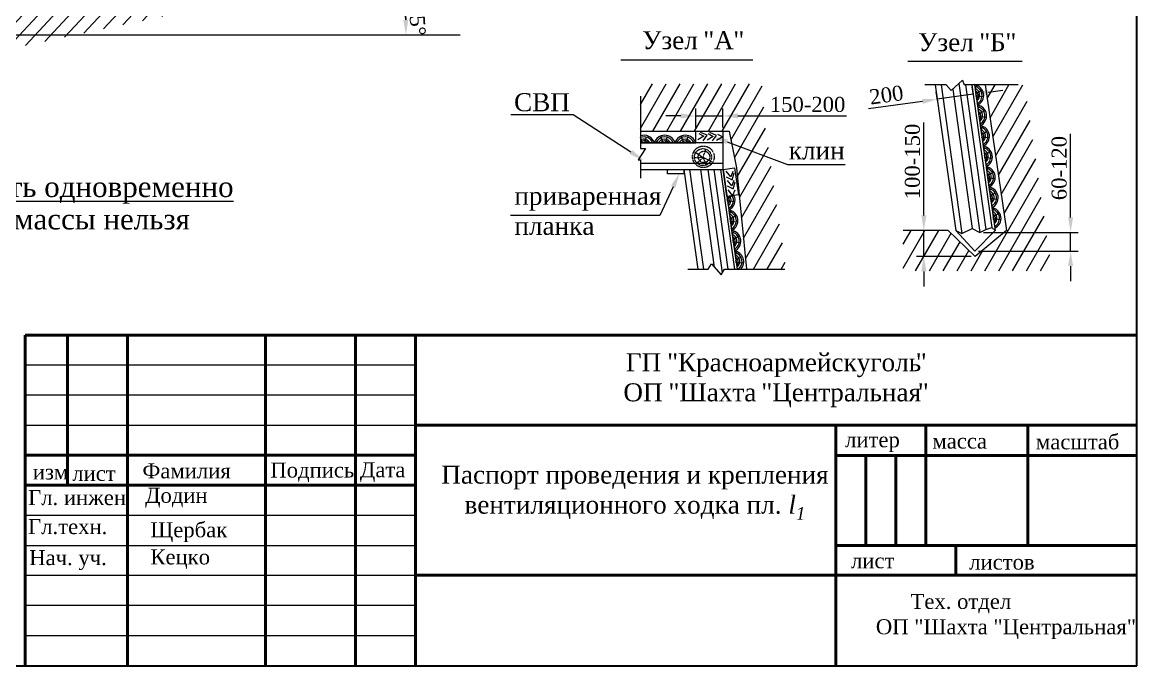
# Model space of a CAD drawing. Header units: millimetres. Extents: x -46762 to 217101, y -107409 to 31524.
# Drawn here: x 179877 to 189159, y -107409 to -102051 of the extents above; entities that cross this region are included whole.
import ezdxf

# ---------------------------------------------------------------- set-up
doc = ezdxf.new("R2010")
doc.units = ezdxf.units.MM
doc.linetypes.add('ACAD_ISO10W100', pattern=[18, 12, -3, 0, -3])
doc.styles.get("Standard").update_dxf_attribs({"font": 'TIMES.TTF'})
doc.dimstyles.new('ISO-25', dxfattribs={"dimscale": 50, "dimtxt": 2.5, "dimasz": 2.5, "dimexe": 1.25, "dimexo": 0.625, "dimtad": 1, "dimdec": 0, "dimtxsty": 'Standard', "dimcen": 2.5, "dimadec": 0, "dimazin": 0, "dimtfac": 1, "dimtdec": 0, "dimtmove": 0, "dimatfit": 3, "dimfxl": 1, "dimarcsym": 0})

# ---------------------------------------------------------------- blocks, each defined once
blk = doc.blocks.new('*D461')
at = {"color": 0, "lineweight": -2, "ltscale": 10}
blk.add_arc((179118.5, -102156), 3953.7, 1.81153, 10.18847, dxfattribs=at)
at = {"color": 0, "lineweight": 0, "ltscale": 10}
for points in [[(182989.4, -101460.6), (183030.3, -101452.6), (182985.8, -101333.9)], [(183091, -102030.6), (183049.4, -102031.3), (183072.2, -102156)]]:
    blk.add_solid(points, dxfattribs=at)
at = {"layer": 'Defpoints', "color": 0, "lineweight": 0, "ltscale": 10}
for p in [(188218, -100221.8), (183033.7, -101605.7), (179118.5, -102156), (183522.8, -102156), (176688.3, -102672.5)]:
    blk.add_point(p, dxfattribs=at)
at = {"color": 0, "lineweight": 0, "ltscale": 10, "insert": (183159.2, -101905.1), "char_height": 125, "attachment_point": 5, "rotation": 273.55213}
blk.add_mtext('13-15%%D', dxfattribs=at)

msp = doc.modelspace()

# ---------------------------------------------------------------- hatches: boundary and pattern name
at = {"lineweight": 15, "ltscale": 10}
h = msp.add_hatch(dxfattribs=at)
h.set_pattern_fill('LINE', scale=30, angle=47, style=0)
h.set_pattern_definition([(47, (-21198.45, -59382.86), (-69.66144, 64.960344), [])])
h.paths.add_polyline_path([(176147.61, -100128.61), (187921.79, -97625.93), (188514.49, -100414.36), (176740.31, -102917.04), (176688.34, -102672.5), (188217.98, -100221.8), (187729.24, -97922.44), (176199.59, -100373.14)])

# ---------------------------------------------------------------- linework, layer by layer
at = {"color": 7, "lineweight": 30}
for p, q in [((189158.72, -107408.89), (189158.72, -89588.89)), ((165830, -107408.89), (189158.72, -107408.89))]:
    msp.add_line(p, q, dxfattribs=at)
at = {"color": 7, "lineweight": 0, "ltscale": 10}
msp.add_line((179118.48, -102155.96), (183522.82, -102155.96), dxfattribs=at)
at = {"color": 7, "lineweight": 0}
for p, q in [((184862.17, -102363.3), (185961.8, -102363.3)), ((187251.92, -102374.59), (188205.25, -102374.59)), ((187613.5, -102619.27), (187707.71, -102532.55)), ((187707.71, -102532.55), (187722.84, -102572.82)), ((187572.37, -102572.82), (187395.2, -102572.82)), ((187499.08, -102703.5), (187488.76, -102630.31)), ((187796.87, -102649.98), (187497.48, -102692.2)), ((187572.37, -102572.82), (187613.5, -102619.27)), ((188170.84, -102572.82), (187722.84, -102572.82)), ((187798.47, -102661.29), (187788.15, -102588.09)), ((187920.65, -102632.53), (188044.43, -102615.08)), ((185025.23, -102665.67), (185025.23, -103102.54)), ((187373.71, -102709.65), (186924.34, -102773.01)), ((185361.26, -102830.55), (185236.26, -102830.55)), ((185486.26, -102926.52), (185486.26, -102768.05)), ((185486.26, -102830.55), (185711.74, -102830.55)), ((185711.74, -102926.52), (185711.74, -102768.05)), ((185836.74, -102830.55), (186742.13, -102830.55)), ((187385.68, -103659.93), (187385.68, -102885.47)), ((185486.26, -103054.56), (185486.26, -102957.77)), ((185486.26, -102957.77), (185711.74, -102957.77)), ((185554.19, -102999.66), (185503.6, -103030)), ((185512.27, -102976.55), (185554.19, -102999.66)), ((185581.65, -102990.99), (185525.28, -102967.88)), ((185548.41, -103037.22), (185581.65, -102990.99)), ((185630.8, -103001.11), (185580.21, -103031.44)), ((185588.88, -102977.99), (185630.8, -103001.11)), ((185658.26, -102992.44), (185601.89, -102969.32)), ((185625.02, -103038.67), (185658.26, -102992.44)), ((185710.3, -103005.44), (185659.71, -103035.78)), ((185668.38, -102982.33), (185710.3, -103005.44)), ((185711.74, -102957.77), (185711.74, -103054.56)), ((188608.11, -103675.5), (188608.11, -102979.61)), ((185066.46, -103102.54), (185006.78, -103197.37)), ((185025.23, -103102.54), (185066.46, -103102.54)), ((185711.74, -103054.56), (185486.26, -103054.56)), ((185006.78, -103197.37), (185025.23, -103197.37)), ((185025.23, -103197.37), (185025.23, -103348.46)), ((185713.36, -103277.49), (185809.2, -103263.97)), ((185744.84, -103500.76), (185713.36, -103277.49)), ((185777.2, -103337.09), (185740.1, -103291.23)), ((185794.24, -103292.36), (185777.2, -103337.09)), ((185789.62, -103363.07), (185804.64, -103304.03)), ((185809.2, -103263.97), (185840.69, -103487.25)), ((185739.2, -103336.61), (185789.62, -103363.07)), ((185786.47, -103413.15), (185749.36, -103367.29)), ((185803.5, -103368.42), (185786.47, -103413.15)), ((185798.89, -103439.13), (185813.9, -103380.09)), ((185840.69, -103487.25), (185744.84, -103500.76)), ((185748.47, -103412.67), (185798.89, -103439.13)), ((185793.28, -103492.48), (185756.17, -103446.62)), ((185810.31, -103447.74), (185793.28, -103492.48)), ((187558.34, -103784.93), (187323.18, -103784.93)), ((187385.68, -104000.83), (187385.68, -103784.93)), ((187883.8, -103800.5), (188670.61, -103800.5)), ((188608.11, -103956.14), (188608.11, -103800.5)), ((187841.26, -103956.14), (188670.61, -103956.14)), ((187781.2, -104000.83), (187323.18, -104000.83)), ((185418.99, -104106.45), (185588.03, -104106.45)), ((185588.03, -104106.45), (185617.2, -104062.03)), ((185617.2, -104062.03), (185698.02, -104154.35)), ((185698.02, -104154.35), (185725.41, -104106.45)), ((185725.41, -104106.45), (186227.23, -104106.45)), ((187385.68, -104125.83), (187385.68, -104250.83)), ((188608.11, -104081.14), (188608.11, -104206.14))]:
    msp.add_line(p, q, dxfattribs=at)
at = {"color": 7, "lineweight": 15}
for p, q in [((185025.23, -102736.25), (185124.41, -102564.46)), ((185025.23, -102936.27), (185239.9, -102564.46)), ((185129.02, -102956.54), (185355.38, -102564.46)), ((185244.5, -102956.54), (185470.87, -102564.46)), ((185359.98, -102956.54), (185586.35, -102564.46)), ((185475.47, -102956.54), (185701.83, -102564.46)), ((185590.95, -102956.54), (185817.32, -102564.46)), ((185706.44, -102956.54), (185932.8, -102564.46)), ((187678.37, -102559.55), (187852.55, -103800.5)), ((185778.32, -103032.07), (186039.41, -102579.84)), ((187480.65, -102572.82), (187651.54, -103784.75)), ((187528.72, -102572.82), (187703.26, -103810.59)), ((187625.93, -102607.82), (187789.46, -103767.52)), ((187731.84, -102572.82), (187901.52, -103776.13)), ((187785.99, -102572.82), (187953.24, -103758.9)), ((187807.72, -102570.13), (187831.79, -102740.84)), ((187808.27, -102572.82), (187979.16, -103784.75)), ((187896.65, -102572.82), (188074.67, -103784.75)), ((187913.4, -102686.85), (187979.24, -102572.82)), ((187936.82, -102846.31), (188094.72, -102572.82)), ((187960.24, -103005.77), (188210.21, -102572.82)), ((187831.79, -102740.84), (187855.86, -102911.55)), ((187983.67, -103165.22), (188246.99, -102709.14)), ((185807.98, -103180.71), (186053.11, -102756.13)), ((185832, -103339.14), (186067.36, -102931.49)), ((187855.86, -102911.55), (187879.93, -103082.26)), ((188007.09, -103324.68), (188270.41, -102868.6)), ((185025.23, -102956.54), (185763.24, -102956.54)), ((185042.75, -103055.91), (185025.23, -103009.79)), ((185061.17, -103055.91), (185076.99, -103001.04)), ((185763.24, -102956.54), (185824.18, -103261.86)), ((188030.51, -103484.14), (188293.83, -103028.05)), ((185713.51, -103055.91), (185025.23, -103055.91)), ((185025.23, -103055.91), (185140.73, -103055.91)), ((185140.73, -103055.91), (185313.13, -103055.91)), ((185313.13, -103055.91), (185485.54, -103055.91)), ((185713.51, -103277.31), (185713.51, -103055.91)), ((185849.22, -103509.34), (186090.78, -103090.94)), ((187879.93, -103082.26), (187904, -103252.97)), ((188053.93, -103643.59), (188317.25, -103187.51)), ((185025.23, -103223.31), (185713.51, -103223.31)), ((185025.23, -103277.31), (185713.51, -103277.31)), ((185250.88, -103313.31), (185250.88, -103277.31)), ((185385.88, -103277.31), (185385.88, -103313.31)), ((185385.88, -103277.31), (185502.8, -104106.45)), ((185433.96, -103277.31), (185550.87, -104106.45)), ((185526.23, -103277.31), (185640.66, -104088.83)), ((185585.47, -103277.31), (185706.94, -104138.75)), ((185637.08, -103277.31), (185753.99, -104106.45)), ((185691.23, -103277.31), (185808.14, -104106.45)), ((185713.51, -103277.31), (185830.42, -104106.45)), ((185824.18, -103261.86), (185909.63, -104106.45)), ((185866.44, -103679.54), (186114.2, -103250.4)), ((187904, -103252.97), (187928.08, -103423.69)), ((185385.88, -103313.31), (185250.88, -103313.31)), ((187894.46, -104119.83), (188340.68, -103346.97)), ((185736.76, -103443.43), (185760.83, -103614.14)), ((185747.15, -103517.12), (185787.9, -103494.69)), ((185883.66, -103849.74), (186137.62, -103409.86)), ((187928.08, -103423.69), (187952.15, -103594.4)), ((185749.72, -103535.36), (185806.26, -103543.36)), ((185900.88, -104019.94), (186161.04, -103569.31)), ((188009.95, -104119.83), (188364.1, -103506.42)), ((185760.83, -103614.14), (185784.9, -103784.86)), ((187952.15, -103594.4), (187976.22, -103765.11)), ((188125.43, -104119.83), (188387.52, -103665.88)), ((185966.41, -104106.45), (186184.47, -103728.77)), ((187703.26, -103810.59), (187789.46, -103767.52)), ((187789.46, -103767.52), (187852.55, -103800.5)), ((187901.52, -103776.13), (187953.24, -103758.9)), ((187953.24, -103758.9), (187978.98, -103784.93)), ((185784.9, -103784.86), (185808.97, -103955.57)), ((187213.21, -103899.62), (187279.42, -103784.93)), ((187213.21, -104099.65), (187394.91, -103784.93)), ((187589.59, -103784.93), (187213.21, -103784.93)), ((187317.04, -104119.83), (187510.39, -103784.93)), ((187432.52, -104119.83), (187612.86, -103807.48)), ((187812.45, -104000.83), (187589.59, -103784.93)), ((187810.01, -103956.14), (187651.54, -103784.75)), ((187651.71, -103784.93), (187703.26, -103810.59)), ((187979.16, -103784.75), (187810.01, -103956.14)), ((188074.67, -103784.75), (187812.45, -104000.83)), ((187852.55, -103800.5), (187901.52, -103776.13)), ((188240.92, -104119.83), (188410.94, -103825.33)), ((185808.97, -103955.57), (185830.25, -104106.45)), ((186081.9, -104106.45), (186207.89, -103888.23)), ((187548.01, -104119.83), (187686.92, -103879.22)), ((187663.49, -104119.83), (187760.98, -103950.97)), ((187778.98, -104119.83), (187879.66, -103945.44)), ((185823.42, -103966.08), (185813.81, -103989.87)), ((185819.36, -104029.26), (185866.78, -104003.16)), ((185821.93, -104047.5), (185878.48, -104055.5)), ((186197.38, -104106.45), (186231.31, -104047.68)), ((188356.4, -104119.83), (188434.36, -103984.79))]:
    msp.add_line(p, q, dxfattribs=at)
at = {"color": 7, "linetype": 'ACAD_ISO10W100', "lineweight": 0, "ltscale": 0.05}
for p, q in [((185545.99, -103174.73), (185570.34, -103111.27)), ((185466.62, -103177.9), (185545.99, -103174.73)), ((185548.11, -103178.96), (185476.15, -103130.31)), ((185493.08, -103225.5), (185548.11, -103175.79)), ((185548.11, -103175.79), (185617.96, -103210.69)), ((185579.86, -103245.6), (185548.11, -103178.96))]:
    msp.add_line(p, q, dxfattribs=at)
at = {"lineweight": 40}
for p, q in [((179900.56, -104655.51), (179901.37, -107406.33)), ((179901.37, -104656.2), (189151.37, -104656.2)), ((180253.41, -104656.16), (180253.41, -105903.11)), ((180752.05, -107406.97), (180752.05, -104656.97)), ((181901.49, -107406.97), (181901.49, -104656.97)), ((182651.89, -107406.97), (182651.89, -104656.97)), ((183151.4, -107406.97), (183151.4, -104656.97)), ((183149.81, -105404.98), (189149.81, -105404.98)), ((186652.05, -107407.55), (186652.05, -105404.98)), ((187402.38, -106407.55), (187402.38, -105407.55)), ((188252.34, -106407.55), (188252.34, -105407.55)), ((179904.27, -105654.68), (183154.27, -105654.68)), ((186654.04, -105657.38), (189154.04, -105657.38)), ((186902.04, -106407.55), (186902.04, -105657.55)), ((187151.93, -106407.55), (187151.93, -105657.55)), ((179904.27, -105905.27), (183154.27, -105905.27)), ((186654.04, -106408.17), (189154.04, -106408.17)), ((187651.88, -106409.94), (187651.88, -106650.28)), ((183151.6, -106655.64), (189151.6, -106655.64))]:
    msp.add_line(p, q, dxfattribs=at)
at = {"lineweight": 20}
for p, q in [((179904.27, -104904.14), (183154.27, -104904.14)), ((179904.27, -105154.42), (183154.27, -105154.42)), ((179904.27, -105404.7), (183154.27, -105404.7)), ((179904.27, -106155.68), (183154.27, -106155.68)), ((179904.27, -106407.49), (183154.27, -106407.49)), ((179904.27, -106656.34), (183154.27, -106656.34)), ((179904.27, -106905.63), (183154.27, -106905.63)), ((179904.27, -107156.4), (183154.27, -107156.4))]:
    msp.add_line(p, q, dxfattribs=at)
at = {"color": 7, "lineweight": 15}
for points in [[(187822.17, -102580.64), (187812.55, -102604.43)], [(187818.11, -102643.81), (187865.53, -102617.72)], [(187820.68, -102662.05), (187877.23, -102670.06)], [(187846.24, -102751.35), (187836.63, -102775.14)], [(187842.18, -102814.53), (187889.6, -102788.43)], [(187844.75, -102832.77), (187901.3, -102840.77)], [(187870.31, -102922.06), (187860.7, -102945.85)], [(185215.15, -103055.91), (185195.93, -103005.31)], [(185233.57, -103055.91), (185249.39, -103001.04)], [(185387.55, -103055.91), (185368.33, -103005.31)], [(185405.97, -103055.91), (185421.79, -103001.04)], [(187866.25, -102985.24), (187913.67, -102959.14)], [(187868.82, -103003.48), (187925.37, -103011.48)], [(185153.16, -103043.07), (185175.37, -103055.91)], [(185325.56, -103043.07), (185347.78, -103055.91)], [(187894.38, -103092.78), (187884.77, -103116.56)], [(187890.32, -103155.95), (187937.74, -103129.85)], [(187892.9, -103174.19), (187949.44, -103182.19)], [(187918.45, -103263.49), (187908.84, -103287.28)], [(187914.39, -103326.66), (187961.81, -103300.57)], [(187916.97, -103344.9), (187973.51, -103352.91)], [(187942.53, -103434.2), (187932.91, -103457.99)], [(187938.47, -103497.37), (187985.89, -103471.28)], [(187941.04, -103515.62), (187997.58, -103523.62)], [(185775.28, -103624.66), (185765.67, -103648.45)], [(185771.22, -103687.83), (185818.64, -103661.74)], [(187966.6, -103604.91), (187956.98, -103628.7)], [(187962.54, -103668.09), (188009.96, -103641.99)], [(185773.79, -103706.07), (185830.34, -103714.08)], [(187965.11, -103686.33), (188021.66, -103694.33)], [(185799.35, -103795.37), (185789.74, -103819.16)], [(185795.29, -103858.54), (185842.71, -103832.45)], [(185797.86, -103876.79), (185854.41, -103884.79)]]:
    msp.add_lwpolyline(points, dxfattribs=at)
at = {"color": 7, "lineweight": 0}
for points in [[(184945.38, -103131.87), (184463.65, -102821.45), (183946.34, -102821.45)], [(185746.67, -103046.43), (186251.08, -103234.31), (186729.78, -103234.31)], [(185298.15, -103420.62), (185185.57, -103658.74), (183942.48, -103658.74)]]:
    msp.add_lwpolyline(points, dxfattribs=at)
at = {"color": 7, "linetype": 'ACAD_ISO10W100', "lineweight": 0, "ltscale": 0.05}
for centre, radius in [((185549.3, -103171.41), 90), ((185545.99, -103173.67), 70.87), ((185554.46, -103171.56), 47.6)]:
    msp.add_circle(centre, radius, dxfattribs=at)
at = {"color": 7, "lineweight": 15}
for centre, radius, start, end in [((187794.13, -102659.09), 90, 294.734062, 81.318269), ((187794.13, -102659.09), 76.7, 297.742089, 78.310243), ((187793.42, -102657.4), 57.71, 305.187126, 70.865205), ((187794.02, -102661.63), 43.46, 315.338718, 60.713613), ((187794.62, -102660.83), 27.78, 345.313118, 30.739213), ((187818.2, -102829.81), 90, 294.734062, 81.318269), ((187818.2, -102829.81), 76.7, 297.742089, 78.310243), ((187817.49, -102828.11), 57.71, 305.187126, 70.865205), ((187818.09, -102832.35), 43.46, 315.338718, 60.713613), ((187818.7, -102831.54), 27.78, 345.313118, 30.739213), ((187842.28, -103000.52), 90, 294.734062, 81.318269), ((187842.28, -103000.52), 76.7, 297.742089, 78.310243), ((185054.53, -103081.79), 90, 16.707896, 109.000715), ((185054.53, -103081.79), 76.7, 19.715923, 112.460749), ((185052.76, -103082.25), 57.71, 27.16096, 118.488201), ((185226.93, -103081.79), 90, 16.707896, 163.292104), ((185226.93, -103081.79), 76.7, 19.715923, 160.284077), ((185225.16, -103082.25), 57.71, 27.16096, 152.83904), ((185399.34, -103081.79), 90, 16.707896, 163.292104), ((185399.34, -103081.79), 76.7, 19.715923, 160.284077), ((185397.56, -103082.25), 57.71, 27.16096, 152.83904), ((187841.56, -102998.82), 57.71, 305.187126, 70.865205), ((187842.16, -103003.06), 43.46, 315.338718, 60.713613), ((187842.77, -103002.25), 27.78, 345.313118, 30.739213), ((185057.03, -103082.25), 43.46, 37.312552, 137.0355), ((185056.32, -103081.54), 27.78, 67.286953, 112.713047), ((185229.43, -103082.25), 43.46, 37.312552, 142.687448), ((185228.72, -103081.54), 27.78, 67.286953, 112.713047), ((185401.83, -103082.25), 43.46, 37.312552, 142.687448), ((185401.12, -103081.54), 27.78, 67.286953, 112.713047), ((187866.35, -103171.23), 90, 294.734062, 81.318269), ((187866.35, -103171.23), 76.7, 297.742089, 78.310243), ((187865.64, -103169.54), 57.71, 305.187126, 70.865205), ((187866.23, -103173.77), 43.46, 315.338718, 60.713613), ((187866.84, -103172.97), 27.78, 345.313118, 30.739213), ((187890.42, -103341.94), 90, 294.734062, 81.318269), ((187890.42, -103341.94), 76.7, 297.742089, 78.310243), ((187889.71, -103340.25), 57.71, 305.187126, 70.865205), ((187890.3, -103344.48), 43.46, 315.338718, 60.713613), ((187890.91, -103343.68), 27.78, 345.313118, 30.739213), ((185723.17, -103532.4), 76.7, 297.742089, 29.680549), ((185723.17, -103532.4), 90, 294.734062, 26.354647), ((187914.49, -103512.66), 90, 294.734062, 81.318269), ((187914.49, -103512.66), 76.7, 297.742089, 78.310243), ((187913.78, -103510.96), 57.71, 305.187126, 70.865205), ((187914.38, -103515.2), 43.46, 315.338718, 60.713613), ((185723.66, -103534.14), 27.78, 345.313118, 30.739213), ((185723.06, -103534.94), 43.46, 315.338718, 53.159953), ((185722.46, -103530.71), 57.71, 305.187126, 35.390152), ((187914.98, -103514.39), 27.78, 345.313118, 30.739213), ((185747.24, -103703.11), 90, 294.734062, 81.318269), ((185747.24, -103703.11), 76.7, 297.742089, 78.310243), ((185746.53, -103701.42), 57.71, 305.187126, 70.865205), ((185747.13, -103705.65), 43.46, 315.338718, 60.713613), ((187938.56, -103683.37), 90, 294.734062, 81.318269), ((187938.56, -103683.37), 76.7, 297.742089, 78.310243), ((187937.85, -103681.67), 57.71, 305.187126, 70.865205), ((187938.45, -103685.91), 43.46, 315.338718, 60.713613), ((187939.05, -103685.1), 27.78, 345.313118, 30.739213), ((185747.73, -103704.85), 27.78, 345.313118, 30.739213), ((185771.31, -103873.83), 90, 294.734062, 81.318269), ((185771.31, -103873.83), 76.7, 297.742089, 78.310243), ((185770.6, -103872.13), 57.71, 305.187126, 70.865205), ((185771.2, -103876.37), 43.46, 315.338718, 60.713613), ((185771.81, -103875.56), 27.78, 345.313118, 30.739213), ((185795.39, -104044.54), 90, 316.533113, 81.318269), ((185795.39, -104044.54), 76.7, 306.171428, 78.310243), ((185794.67, -104042.84), 57.71, 305.187126, 70.865205), ((185795.27, -104047.08), 43.46, 315.338718, 60.713613), ((185795.88, -104046.27), 27.78, 345.313118, 30.739213)]:
    msp.add_arc(centre, radius, start, end, dxfattribs=at)
at = {"color": 7, "lineweight": 30}
for points in [[(187917.74, -102611.9), (187923.56, -102653.16), (187796.87, -102649.98)], [(187370.8, -102689.02), (187376.62, -102730.28), (187497.48, -102692.2)], [(185361.26, -102809.72), (185361.26, -102851.39), (185486.26, -102830.55)], [(185836.74, -102809.72), (185836.74, -102851.39), (185711.74, -102830.55)], [(187364.85, -103659.93), (187406.51, -103659.93), (187385.68, -103784.93)], [(188587.27, -103675.5), (188628.94, -103675.5), (188608.11, -103800.5)], [(188587.27, -104081.14), (188628.94, -104081.14), (188608.11, -103956.14)], [(187364.85, -104125.83), (187406.51, -104125.83), (187385.68, -104000.83)]]:
    msp.add_solid(points, dxfattribs=at)
at = {"color": 7, "lineweight": 0}
for points in [[(185739.4, -103065.95), (185629.53, -103002.8), (185753.94, -103026.91)], [(184956.66, -103114.36), (185050.45, -103199.58), (184934.09, -103149.38)], [(185279.31, -103411.72), (185351.57, -103307.62), (185316.98, -103429.53)]]:
    msp.add_solid(points, dxfattribs=at)

# ---------------------------------------------------------------- texts
at = {"lineweight": 30}
for s, p in [('Узел ', (185039.54, -102275.52)), ('"', (185548.05, -102275.52)), ('А', (185638.46, -102275.52)), ('"', (185798.41, -102275.52)), ('Узел ', (187338.26, -102291.84)), ('"', (187846.77, -102291.84)), ('Б', (187937.18, -102291.84)), ('"', (188064.36, -102291.84)), ('СВП', (183972.23, -102791.34)), ('клин', (186260.84, -103193.31)), ('приваренная', (183975.26, -103570.99)), ('планка', (183975.26, -103820.99))]:
    msp.add_text(s, height=150, dxfattribs=at).set_placement(p)
at = {"color": 7, "lineweight": 0}
for s, p in [('%%Uкоторые нельзя выполнять одновременно', (177051.91, -103506.45)), ('   При выемке и транспортировке горной массы нельзя', (175237.12, -103776.19))]:
    msp.add_text(s, height=171, dxfattribs=at).set_placement(p)
at = {"lineweight": 0}
for s, height, p in [('ГП ', 150, (184903.78, -104957.29)), ('"', 150, (185247.15, -104957.29)), ('Красноармейскуголь', 150, (185337.56, -104957.29)), ('"', 150, (187317.73, -104957.29)), ('ОП ', 150, (184882.91, -105207.29)), ('"', 150, (185258.18, -105207.29)), ('Шахта ', 150, (185348.59, -105207.29)), ('"', 150, (186031.54, -105207.29)), ('Центральная', 150, (186121.95, -105207.29)), ('"', 150, (187334.82, -105207.29)), ('литер', 125, (186729.79, -105589.62)), ('масса', 125, (187456.89, -105600.67)), ('масштаб', 125, (188319.45, -105607.05)), ('Фамилия', 125, (180877.28, -105848.61)), ('Подпись', 125, (181942.67, -105841.96)), ('Дата', 125, (182688.57, -105839.64)), ('изм', 125, (179964.67, -105858.2)), ('лист', 125, (180292.96, -105869.8)), ('Гл. инжен', 125, (179925.4, -106071.24)), ('  Додин', 125, (180804.51, -106052.65)), (' Гл.техн.', 125, (179877.97, -106312.97)), ('Щербак', 125, (180943.64, -106339.46)), (' Нач. уч.', 125, (179886.98, -106571.65)), ('   Кецко', 125, (180801.87, -106565.36)), ('лист', 125, (186779.13, -106597.42)), ('листов', 125, (187763.49, -106608.28)), ('      Тех. отдел', 125, (186991.49, -106935.94)), ('ОП "Шахта "Центральная"', 125, (186985.95, -107146.87))]:
    msp.add_text(s, height=height, dxfattribs=at).set_placement(p)
at = {"color": 7, "lineweight": 0, "char_height": 125, "attachment_point": 5}
for s, insert, rotation in [('200', (187073.89, -102656.16), 8.026183), ('100-150', (187290.85, -103210.2), 90), ('60-120', (188513.28, -103265.06), 90)]:
    msp.add_mtext(s, dxfattribs=dict(at, insert=insert, rotation=rotation))
at = {"color": 7, "lineweight": 0, "insert": (186417.39, -102735.72), "char_height": 125, "attachment_point": 5}
msp.add_mtext('150-200', dxfattribs=at)
at = {"color": 7, "lineweight": 0, "insert": (184979.65, -105968.33), "char_height": 150, "width": 3793.7988, "attachment_point": 5}
msp.add_mtext('\\A1;Паспорт проведения и крепления вентиляционного ходка пл. {\\fTimes New Roman|b0|i1|c204|p18;l\\H0.7x;\\S^ 1;}', dxfattribs=at)

# ---------------------------------------------------------------- dimensions: what is measured, and where the dimension line sits
at = {"color": 7, "lineweight": 0, "ltscale": 10}
dim = msp.add_angular_dim_2l(base=(183033.71, -101605.71), line1=((188217.98, -100221.8), (176688.34, -102672.5)), line2=((179118.48, -102155.96), (183522.82, -102155.96)), text='13-15%%D', dimstyle='ISO-25', override={"dimadec": 4}, dxfattribs=at)
dim.commit()
dim.dimension.update_dxf_attribs({"geometry": '*D461', "text_midpoint": (183064.59, -101911), "dimtype": 162})

doc.saveas('drawing.dxf')
